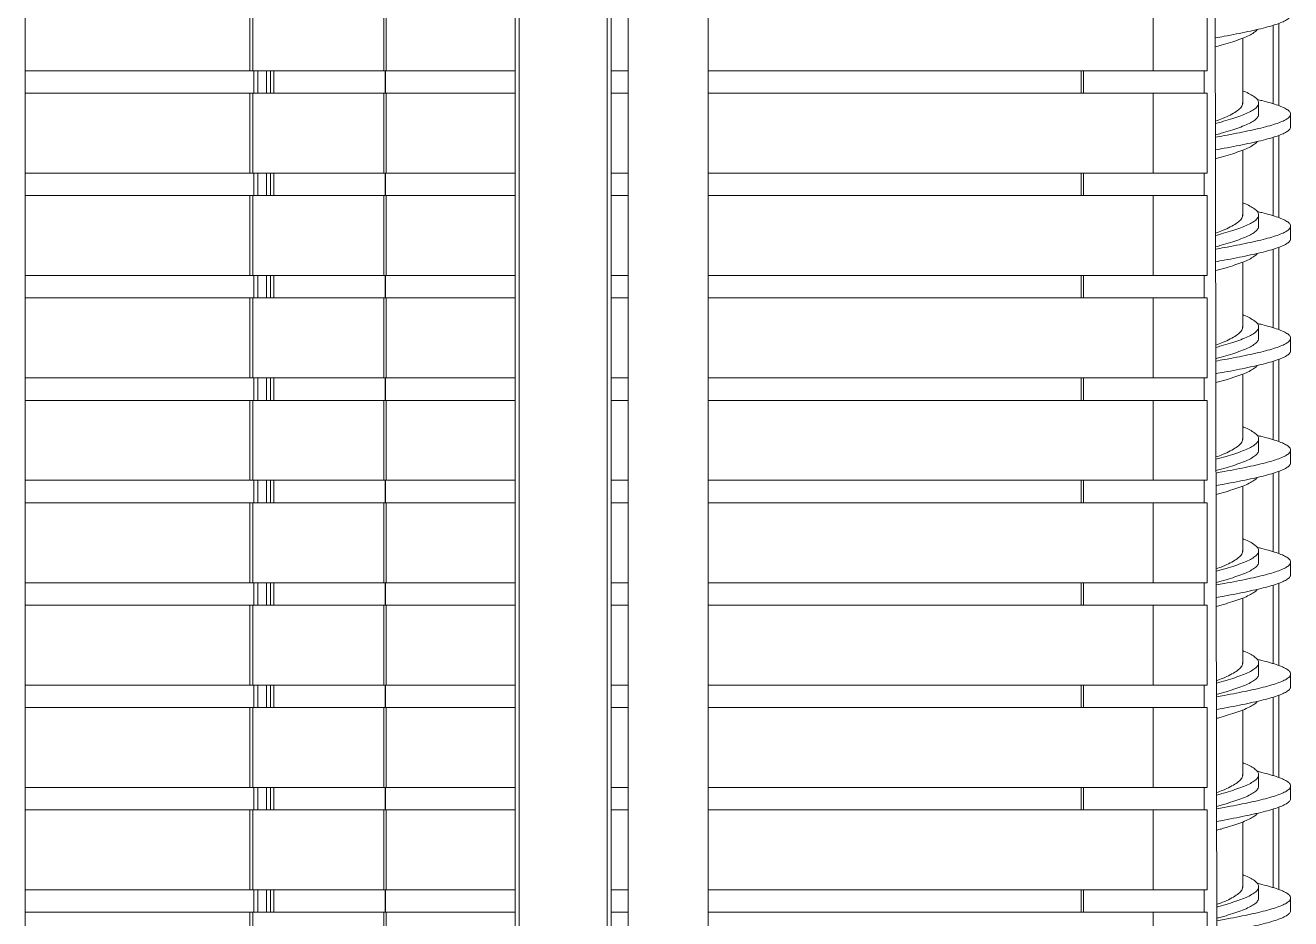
# Model space of a CAD drawing. Header units: millimetres. Extents: x 8553 to 58453, y 11523 to 43612.
# Drawn here: x 50193 to 50825, y 15760 to 16206 of the extents above; entities that cross this region are included whole.
import ezdxf

# ---------------------------------------------------------------- set-up
doc = ezdxf.new("R2010")
doc.units = ezdxf.units.MM

msp = doc.modelspace()

# ---------------------------------------------------------------- linework, layer by layer
at = {"linetype": 'Continuous', "lineweight": 15}
for p, q in [((50437.751, 14079.24), (50437.751, 16831.474)), ((50439.751, 16831.874), (50439.751, 14078.84)), ((50483.751, 14078.84), (50483.751, 16831.874)), ((50485.751, 16831.757), (50485.751, 14078.957)), ((50786.649, 16785.149), (50788.788, 15527.45)), ((50192.846, 14149.697), (50192.846, 16771.297)), ((50534.187, 14143.037), (50534.187, 16772.637)), ((50494.187, 16610.557), (50494.187, 14300.157)), ((50305.084, 16223.591), (50305.084, 16183.591)), ((50306.525, 16223.591), (50306.525, 16183.591)), ((50372.028, 16223.591), (50372.028, 16183.591)), ((50373.191, 16223.591), (50373.191, 16183.591)), ((50756.536, 16223.591), (50756.536, 16183.591)), ((50783.641, 16183.591), (50783.641, 16223.591)), ((50816.549, 16206.357), (50816.549, 16167.109)), ((50819.349, 16207.312), (50819.349, 16166.175)), ((50801.351, 16167.136), (50801.351, 16199.929)), ((50305.084, 16183.591), (50192.846, 16183.591)), ((50306.525, 16183.591), (50305.084, 16183.591)), ((50372.028, 16183.591), (50306.525, 16183.591)), ((50307.152, 16183.591), (50307.152, 16172.391)), ((50309.137, 16183.591), (50309.137, 16172.391)), ((50313.41, 16183.591), (50313.41, 16172.391)), ((50313.474, 16172.391), (50313.474, 16183.591)), ((50315.483, 16183.591), (50315.483, 16172.391)), ((50317.003, 16183.591), (50317.003, 16172.391)), ((50373.191, 16183.591), (50372.028, 16183.591)), ((50372.655, 16183.591), (50372.655, 16172.391)), ((50372.919, 16183.591), (50372.919, 16172.391)), ((50437.751, 16183.591), (50373.191, 16183.591)), ((50494.187, 16183.591), (50485.751, 16183.591)), ((50756.536, 16183.591), (50534.187, 16183.591)), ((50720.574, 16183.591), (50720.574, 16172.391)), ((50721.83, 16172.391), (50721.83, 16183.591)), ((50783.641, 16183.591), (50756.536, 16183.591)), ((50782.151, 16172.391), (50782.151, 16183.591)), ((50305.084, 16172.391), (50192.846, 16172.391)), ((50305.084, 16172.391), (50305.084, 16132.391)), ((50306.525, 16172.391), (50305.084, 16172.391)), ((50306.525, 16172.391), (50306.525, 16132.391)), ((50372.028, 16172.391), (50306.525, 16172.391)), ((50372.028, 16172.391), (50372.028, 16132.391)), ((50373.191, 16172.391), (50372.028, 16172.391)), ((50373.191, 16172.391), (50373.191, 16132.391)), ((50437.751, 16172.391), (50373.191, 16172.391)), ((50494.187, 16172.391), (50485.751, 16172.391)), ((50756.536, 16172.391), (50534.187, 16172.391)), ((50756.536, 16172.391), (50756.536, 16132.391)), ((50783.641, 16172.391), (50756.536, 16172.391)), ((50783.641, 16132.391), (50783.641, 16172.391)), ((50809.29, 16161.89), (50809.29, 16167.535)), ((50825.29, 16155.581), (50825.29, 16161.89)), ((50816.549, 16150.357), (50816.549, 16111.109)), ((50819.349, 16151.312), (50819.349, 16110.175)), ((50801.351, 16111.136), (50801.351, 16143.929)), ((50305.084, 16132.391), (50192.846, 16132.391)), ((50306.525, 16132.391), (50305.084, 16132.391)), ((50372.028, 16132.391), (50306.525, 16132.391)), ((50307.152, 16132.391), (50307.152, 16121.191)), ((50309.137, 16132.391), (50309.137, 16121.191)), ((50313.41, 16132.391), (50313.41, 16121.191)), ((50313.474, 16121.191), (50313.474, 16132.391)), ((50315.483, 16132.391), (50315.483, 16121.191)), ((50317.003, 16132.391), (50317.003, 16121.191)), ((50373.191, 16132.391), (50372.028, 16132.391)), ((50372.655, 16132.391), (50372.655, 16121.191)), ((50372.919, 16132.391), (50372.919, 16121.191)), ((50437.751, 16132.391), (50373.191, 16132.391)), ((50494.187, 16132.391), (50485.751, 16132.391)), ((50756.536, 16132.391), (50534.187, 16132.391)), ((50720.574, 16132.391), (50720.574, 16121.191)), ((50721.83, 16121.191), (50721.83, 16132.391)), ((50783.641, 16132.391), (50756.536, 16132.391)), ((50782.151, 16121.191), (50782.151, 16132.391)), ((50305.084, 16121.191), (50192.846, 16121.191)), ((50305.084, 16121.191), (50305.084, 16081.191)), ((50306.525, 16121.191), (50305.084, 16121.191)), ((50306.525, 16121.191), (50306.525, 16081.191)), ((50372.028, 16121.191), (50306.525, 16121.191)), ((50372.028, 16121.191), (50372.028, 16081.191)), ((50373.191, 16121.191), (50372.028, 16121.191)), ((50373.191, 16121.191), (50373.191, 16081.191)), ((50437.751, 16121.191), (50373.191, 16121.191)), ((50494.187, 16121.191), (50485.751, 16121.191)), ((50756.536, 16121.191), (50534.187, 16121.191)), ((50756.536, 16121.191), (50756.536, 16081.191)), ((50783.641, 16121.191), (50756.536, 16121.191)), ((50783.641, 16081.191), (50783.641, 16121.191)), ((50809.29, 16105.89), (50809.29, 16111.535)), ((50825.29, 16099.581), (50825.29, 16105.89)), ((50816.549, 16094.357), (50816.549, 16055.109)), ((50819.349, 16095.312), (50819.349, 16054.175)), ((50801.351, 16055.136), (50801.351, 16087.929)), ((50305.084, 16081.191), (50192.846, 16081.191)), ((50306.525, 16081.191), (50305.084, 16081.191)), ((50372.028, 16081.191), (50306.525, 16081.191)), ((50307.152, 16081.191), (50307.152, 16069.991)), ((50309.137, 16081.191), (50309.137, 16069.991)), ((50313.41, 16081.191), (50313.41, 16069.991)), ((50313.474, 16069.991), (50313.474, 16081.191)), ((50315.483, 16081.191), (50315.483, 16069.991)), ((50317.003, 16081.191), (50317.003, 16069.991)), ((50373.191, 16081.191), (50372.028, 16081.191)), ((50372.655, 16081.191), (50372.655, 16069.991)), ((50372.919, 16081.191), (50372.919, 16069.991)), ((50437.751, 16081.191), (50373.191, 16081.191)), ((50494.187, 16081.191), (50485.751, 16081.191)), ((50756.536, 16081.191), (50534.187, 16081.191)), ((50720.574, 16081.191), (50720.574, 16069.991)), ((50721.83, 16069.991), (50721.83, 16081.191)), ((50783.641, 16081.191), (50756.536, 16081.191)), ((50782.151, 16069.991), (50782.151, 16081.191)), ((50305.084, 16069.991), (50192.846, 16069.991)), ((50305.084, 16069.991), (50305.084, 16029.991)), ((50306.525, 16069.991), (50305.084, 16069.991)), ((50306.525, 16069.991), (50306.525, 16029.991)), ((50372.028, 16069.991), (50306.525, 16069.991)), ((50372.028, 16069.991), (50372.028, 16029.991)), ((50373.191, 16069.991), (50372.028, 16069.991)), ((50373.191, 16069.991), (50373.191, 16029.991)), ((50437.751, 16069.991), (50373.191, 16069.991)), ((50494.187, 16069.991), (50485.751, 16069.991)), ((50756.536, 16069.991), (50534.187, 16069.991)), ((50756.536, 16069.991), (50756.536, 16029.991)), ((50783.641, 16069.991), (50756.536, 16069.991)), ((50783.641, 16029.991), (50783.641, 16069.991)), ((50809.29, 16049.89), (50809.29, 16055.535)), ((50825.29, 16043.581), (50825.29, 16049.89)), ((50816.549, 16038.357), (50816.549, 15999.109)), ((50819.349, 16039.312), (50819.349, 15998.175)), ((50305.084, 16029.991), (50192.846, 16029.991)), ((50306.525, 16029.991), (50305.084, 16029.991)), ((50372.028, 16029.991), (50306.525, 16029.991)), ((50307.152, 16029.991), (50307.152, 16018.791)), ((50309.137, 16029.991), (50309.137, 16018.791)), ((50313.41, 16029.991), (50313.41, 16018.791)), ((50313.474, 16018.791), (50313.474, 16029.991)), ((50315.483, 16029.991), (50315.483, 16018.791)), ((50317.003, 16029.991), (50317.003, 16018.791)), ((50373.191, 16029.991), (50372.028, 16029.991)), ((50372.655, 16029.991), (50372.655, 16018.791)), ((50372.919, 16029.991), (50372.919, 16018.791)), ((50437.751, 16029.991), (50373.191, 16029.991)), ((50494.187, 16029.991), (50485.751, 16029.991)), ((50756.536, 16029.991), (50534.187, 16029.991)), ((50720.574, 16029.991), (50720.574, 16018.791)), ((50721.83, 16018.791), (50721.83, 16029.991)), ((50783.641, 16029.991), (50756.536, 16029.991)), ((50782.151, 16018.791), (50782.151, 16029.991)), ((50801.351, 15999.136), (50801.351, 16031.929)), ((50305.084, 16018.791), (50192.846, 16018.791)), ((50305.084, 16018.791), (50305.084, 15978.791)), ((50306.525, 16018.791), (50305.084, 16018.791)), ((50306.525, 16018.791), (50306.525, 15978.791)), ((50372.028, 16018.791), (50306.525, 16018.791)), ((50372.028, 16018.791), (50372.028, 15978.791)), ((50373.191, 16018.791), (50372.028, 16018.791)), ((50373.191, 16018.791), (50373.191, 15978.791)), ((50437.751, 16018.791), (50373.191, 16018.791)), ((50494.187, 16018.791), (50485.751, 16018.791)), ((50756.536, 16018.791), (50534.187, 16018.791)), ((50756.536, 16018.791), (50756.536, 15978.791)), ((50783.641, 16018.791), (50756.536, 16018.791)), ((50783.641, 15978.791), (50783.641, 16018.791)), ((50809.29, 15993.89), (50809.29, 15999.535)), ((50825.29, 15987.581), (50825.29, 15993.89)), ((50819.349, 15983.312), (50819.349, 15942.175)), ((50305.084, 15978.791), (50192.846, 15978.791)), ((50306.525, 15978.791), (50305.084, 15978.791)), ((50372.028, 15978.791), (50306.525, 15978.791)), ((50307.152, 15978.791), (50307.152, 15967.591)), ((50309.137, 15978.791), (50309.137, 15967.591)), ((50313.41, 15978.791), (50313.41, 15967.591)), ((50313.474, 15967.591), (50313.474, 15978.791)), ((50315.483, 15978.791), (50315.483, 15967.591)), ((50317.003, 15978.791), (50317.003, 15967.591)), ((50373.191, 15978.791), (50372.028, 15978.791)), ((50372.655, 15978.791), (50372.655, 15967.591)), ((50372.919, 15978.791), (50372.919, 15967.591)), ((50437.751, 15978.791), (50373.191, 15978.791)), ((50494.187, 15978.791), (50485.751, 15978.791)), ((50756.536, 15978.791), (50534.187, 15978.791)), ((50720.574, 15978.791), (50720.574, 15967.591)), ((50721.83, 15967.591), (50721.83, 15978.791)), ((50783.641, 15978.791), (50756.536, 15978.791)), ((50782.151, 15967.591), (50782.151, 15978.791)), ((50816.549, 15982.357), (50816.549, 15943.109)), ((50801.351, 15943.136), (50801.351, 15975.929)), ((50305.084, 15967.591), (50192.846, 15967.591)), ((50305.084, 15967.591), (50305.084, 15927.591)), ((50306.525, 15967.591), (50305.084, 15967.591)), ((50306.525, 15967.591), (50306.525, 15927.591)), ((50372.028, 15967.591), (50306.525, 15967.591)), ((50372.028, 15967.591), (50372.028, 15927.591)), ((50373.191, 15967.591), (50372.028, 15967.591)), ((50373.191, 15967.591), (50373.191, 15927.591)), ((50437.751, 15967.591), (50373.191, 15967.591)), ((50494.187, 15967.591), (50485.751, 15967.591)), ((50756.536, 15967.591), (50534.187, 15967.591)), ((50756.536, 15967.591), (50756.536, 15927.591)), ((50783.641, 15967.591), (50756.536, 15967.591)), ((50783.641, 15927.591), (50783.641, 15967.591)), ((50809.29, 15937.89), (50809.29, 15943.535)), ((50825.29, 15931.581), (50825.29, 15937.89)), ((50305.084, 15927.591), (50192.846, 15927.591)), ((50306.525, 15927.591), (50305.084, 15927.591)), ((50372.028, 15927.591), (50306.525, 15927.591)), ((50307.152, 15927.591), (50307.152, 15916.391)), ((50309.137, 15927.591), (50309.137, 15916.391)), ((50313.41, 15927.591), (50313.41, 15916.391)), ((50313.474, 15916.391), (50313.474, 15927.591)), ((50315.483, 15927.591), (50315.483, 15916.391)), ((50317.003, 15927.591), (50317.003, 15916.391)), ((50373.191, 15927.591), (50372.028, 15927.591)), ((50372.655, 15927.591), (50372.655, 15916.391)), ((50372.919, 15927.591), (50372.919, 15916.391)), ((50437.751, 15927.591), (50373.191, 15927.591)), ((50494.187, 15927.591), (50485.751, 15927.591)), ((50756.536, 15927.591), (50534.187, 15927.591)), ((50720.574, 15927.591), (50720.574, 15916.391)), ((50721.83, 15916.391), (50721.83, 15927.591)), ((50783.641, 15927.591), (50756.536, 15927.591)), ((50782.151, 15916.391), (50782.151, 15927.591)), ((50816.549, 15926.357), (50816.549, 15887.109)), ((50819.349, 15927.312), (50819.349, 15886.175)), ((50801.351, 15887.136), (50801.351, 15919.929)), ((50305.084, 15916.391), (50192.846, 15916.391)), ((50305.084, 15916.391), (50305.084, 15876.391)), ((50306.525, 15916.391), (50305.084, 15916.391)), ((50306.525, 15916.391), (50306.525, 15876.391)), ((50372.028, 15916.391), (50306.525, 15916.391)), ((50372.028, 15916.391), (50372.028, 15876.391)), ((50373.191, 15916.391), (50372.028, 15916.391)), ((50373.191, 15916.391), (50373.191, 15876.391)), ((50437.751, 15916.391), (50373.191, 15916.391)), ((50494.187, 15916.391), (50485.751, 15916.391)), ((50756.536, 15916.391), (50534.187, 15916.391)), ((50756.536, 15916.391), (50756.536, 15876.391)), ((50783.641, 15916.391), (50756.536, 15916.391)), ((50783.641, 15876.391), (50783.641, 15916.391)), ((50809.29, 15881.89), (50809.29, 15887.535)), ((50825.29, 15875.581), (50825.29, 15881.89)), ((50305.084, 15876.391), (50192.846, 15876.391)), ((50306.525, 15876.391), (50305.084, 15876.391)), ((50372.028, 15876.391), (50306.525, 15876.391)), ((50307.152, 15876.391), (50307.152, 15865.191)), ((50309.137, 15876.391), (50309.137, 15865.191)), ((50313.41, 15876.391), (50313.41, 15865.191)), ((50313.474, 15865.191), (50313.474, 15876.391)), ((50315.483, 15876.391), (50315.483, 15865.191)), ((50317.003, 15876.391), (50317.003, 15865.191)), ((50373.191, 15876.391), (50372.028, 15876.391)), ((50372.655, 15876.391), (50372.655, 15865.191)), ((50372.919, 15876.391), (50372.919, 15865.191)), ((50437.751, 15876.391), (50373.191, 15876.391)), ((50494.187, 15876.391), (50485.751, 15876.391)), ((50756.536, 15876.391), (50534.187, 15876.391)), ((50720.574, 15876.391), (50720.574, 15865.191)), ((50721.83, 15865.191), (50721.83, 15876.391)), ((50783.641, 15876.391), (50756.536, 15876.391)), ((50782.151, 15865.191), (50782.151, 15876.391)), ((50816.549, 15870.357), (50816.549, 15831.109)), ((50819.349, 15871.312), (50819.349, 15830.175)), ((50305.084, 15865.191), (50192.846, 15865.191)), ((50305.084, 15865.191), (50305.084, 15825.191)), ((50306.525, 15865.191), (50305.084, 15865.191)), ((50306.525, 15865.191), (50306.525, 15825.191)), ((50372.028, 15865.191), (50306.525, 15865.191)), ((50372.028, 15865.191), (50372.028, 15825.191)), ((50373.191, 15865.191), (50372.028, 15865.191)), ((50373.191, 15865.191), (50373.191, 15825.191)), ((50437.751, 15865.191), (50373.191, 15865.191)), ((50494.187, 15865.191), (50485.751, 15865.191)), ((50756.536, 15865.191), (50534.187, 15865.191)), ((50756.536, 15865.191), (50756.536, 15825.191)), ((50783.641, 15865.191), (50756.536, 15865.191)), ((50783.641, 15825.191), (50783.641, 15865.191)), ((50801.351, 15831.136), (50801.351, 15863.929)), ((50809.29, 15825.89), (50809.29, 15831.535)), ((50305.084, 15825.191), (50192.846, 15825.191)), ((50306.525, 15825.191), (50305.084, 15825.191)), ((50372.028, 15825.191), (50306.525, 15825.191)), ((50307.152, 15825.191), (50307.152, 15813.991)), ((50309.137, 15825.191), (50309.137, 15813.991)), ((50313.41, 15825.191), (50313.41, 15813.991)), ((50313.474, 15813.991), (50313.474, 15825.191)), ((50315.483, 15825.191), (50315.483, 15813.991)), ((50317.003, 15825.191), (50317.003, 15813.991)), ((50373.191, 15825.191), (50372.028, 15825.191)), ((50372.655, 15825.191), (50372.655, 15813.991)), ((50372.919, 15825.191), (50372.919, 15813.991)), ((50437.751, 15825.191), (50373.191, 15825.191)), ((50494.187, 15825.191), (50485.751, 15825.191)), ((50756.536, 15825.191), (50534.187, 15825.191)), ((50720.574, 15825.191), (50720.574, 15813.991)), ((50721.83, 15813.991), (50721.83, 15825.191)), ((50783.641, 15825.191), (50756.536, 15825.191)), ((50782.151, 15813.991), (50782.151, 15825.191)), ((50825.29, 15819.581), (50825.29, 15825.89)), ((50305.084, 15813.991), (50192.846, 15813.991)), ((50305.084, 15813.991), (50305.084, 15773.991)), ((50306.525, 15813.991), (50305.084, 15813.991)), ((50306.525, 15813.991), (50306.525, 15773.991)), ((50372.028, 15813.991), (50306.525, 15813.991)), ((50372.028, 15813.991), (50372.028, 15773.991)), ((50373.191, 15813.991), (50372.028, 15813.991)), ((50373.191, 15813.991), (50373.191, 15773.991)), ((50437.751, 15813.991), (50373.191, 15813.991)), ((50494.187, 15813.991), (50485.751, 15813.991)), ((50756.536, 15813.991), (50534.187, 15813.991)), ((50756.536, 15813.991), (50756.536, 15773.991)), ((50783.641, 15813.991), (50756.536, 15813.991)), ((50783.641, 15773.991), (50783.641, 15813.991)), ((50816.549, 15814.357), (50816.549, 15775.109)), ((50819.349, 15815.312), (50819.349, 15774.175)), ((50801.351, 15775.136), (50801.351, 15807.929)), ((50809.29, 15769.89), (50809.29, 15775.535)), ((50305.084, 15773.991), (50192.846, 15773.991)), ((50306.525, 15773.991), (50305.084, 15773.991)), ((50372.028, 15773.991), (50306.525, 15773.991)), ((50307.152, 15773.991), (50307.152, 15762.791)), ((50309.137, 15773.991), (50309.137, 15762.791)), ((50313.41, 15773.991), (50313.41, 15762.791)), ((50313.474, 15762.791), (50313.474, 15773.991)), ((50315.483, 15773.991), (50315.483, 15762.791)), ((50317.003, 15773.991), (50317.003, 15762.791)), ((50373.191, 15773.991), (50372.028, 15773.991)), ((50372.655, 15773.991), (50372.655, 15762.791)), ((50372.919, 15773.991), (50372.919, 15762.791)), ((50437.751, 15773.991), (50373.191, 15773.991)), ((50494.187, 15773.991), (50485.751, 15773.991)), ((50756.536, 15773.991), (50534.187, 15773.991)), ((50720.574, 15773.991), (50720.574, 15762.791)), ((50721.83, 15762.791), (50721.83, 15773.991)), ((50783.641, 15773.991), (50756.536, 15773.991)), ((50782.151, 15762.791), (50782.151, 15773.991)), ((50825.29, 15763.581), (50825.29, 15769.89)), ((50305.084, 15762.791), (50192.846, 15762.791)), ((50305.084, 15762.791), (50305.084, 15722.791)), ((50306.525, 15762.791), (50305.084, 15762.791)), ((50306.525, 15762.791), (50306.525, 15722.791)), ((50372.028, 15762.791), (50306.525, 15762.791)), ((50372.028, 15762.791), (50372.028, 15722.791)), ((50373.191, 15762.791), (50372.028, 15762.791)), ((50373.191, 15762.791), (50373.191, 15722.791)), ((50437.751, 15762.791), (50373.191, 15762.791)), ((50494.187, 15762.791), (50485.751, 15762.791)), ((50756.536, 15762.791), (50534.187, 15762.791)), ((50756.536, 15762.791), (50756.536, 15722.791)), ((50783.641, 15762.791), (50756.536, 15762.791)), ((50783.641, 15722.791), (50783.641, 15762.791))]:
    msp.add_line(p, q, dxfattribs=at)
for points, knots in [([(50825.223, 16211.583), (50825.244, 16211.51), (50825.379, 16211.049), (50824.763, 16210.196), (50823.335, 16209.03), (50820.972, 16207.865), (50817.816, 16206.695), (50813.893, 16205.531), (50809.277, 16204.364), (50804.049, 16203.196), (50798.286, 16202.032), (50792.788, 16200.987), (50789.126, 16200.334), (50787.644, 16200.07)], [0, 0, 0, 0, 0.0189615, 0.120356, 0.2216698, 0.3229837, 0.4243782, 0.5256699, 0.6270278, 0.7283856, 0.8296774, 0.9310719, 1, 1, 1, 1]), ([(50808.521, 16204.217), (50808.318, 16203.94), (50807.773, 16203.196), (50805.929, 16201.986), (50803.136, 16200.584), (50799.576, 16199.183), (50795.364, 16197.784), (50791.351, 16196.588), (50788.633, 16195.858), (50787.652, 16195.594)], [0, 0, 0, 0, 0.09659806, 0.25889713, 0.4212789, 0.58366068, 0.74595975, 0.90825882, 1, 1, 1, 1]), ([(50801.351, 16173.559), (50801.509, 16173.501), (50802.94, 16172.976), (50804.991, 16171.983), (50807.356, 16170.584), (50808.818, 16169.185), (50809.425, 16167.784), (50809.138, 16166.383), (50807.972, 16164.984), (50805.953, 16163.585), (50803.13, 16162.184), (50799.578, 16160.783), (50795.363, 16159.384), (50791.371, 16158.194), (50788.676, 16157.47), (50787.717, 16157.212)], [0, 0, 0, 0, 0.0106656, 0.0963279, 0.1819466, 0.2675653, 0.3532276, 0.4388899, 0.5245086, 0.6101272, 0.6957896, 0.7814519, 0.8670705, 0.9526892, 1, 1, 1, 1]), ([(50801.217, 16167.534), (50801.246, 16167.267), (50801.34, 16166.417), (50800.347, 16164.984), (50798.328, 16163.235), (50795.271, 16161.485), (50791.722, 16159.858), (50788.942, 16158.815), (50787.715, 16158.354)], [0, 0, 0, 0, 0.0871049, 0.2777164, 0.4683278, 0.6589406, 0.8495559, 1, 1, 1, 1]), ([(50808.649, 16169.211), (50809.432, 16169.031), (50811.909, 16168.463), (50815.411, 16167.507), (50819.084, 16166.337), (50821.942, 16165.173), (50823.977, 16164.005), (50825.143, 16162.838), (50825.423, 16161.673), (50824.813, 16160.504), (50823.322, 16159.339), (50820.976, 16158.173), (50817.815, 16157.004), (50813.893, 16155.84), (50809.277, 16154.672), (50804.049, 16153.504), (50798.285, 16152.34), (50792.815, 16151.3), (50789.182, 16150.652), (50787.729, 16150.393)], [0, 0, 0, 0, 0.0286457, 0.0906284, 0.1526606, 0.2146298, 0.2766395, 0.3386492, 0.4006185, 0.4626506, 0.5246333, 0.5866161, 0.6486482, 0.7106175, 0.7726272, 0.8346369, 0.8966061, 0.9586382, 1, 1, 1, 1]), ([(50809.226, 16161.893), (50809.195, 16161.508), (50809.125, 16160.656), (50807.956, 16159.339), (50805.957, 16157.94), (50803.128, 16156.539), (50799.578, 16155.138), (50795.363, 16153.739), (50791.374, 16152.55), (50788.683, 16151.826), (50787.727, 16151.569)], [0, 0, 0, 0, 0.111835, 0.2473969, 0.3829588, 0.5185898, 0.6542208, 0.7897827, 0.9253446, 1, 1, 1, 1]), ([(50825.223, 16155.583), (50825.244, 16155.51), (50825.379, 16155.049), (50824.763, 16154.196), (50823.335, 16153.03), (50820.972, 16151.865), (50817.816, 16150.695), (50813.893, 16149.531), (50809.277, 16148.364), (50804.049, 16147.196), (50798.285, 16146.032), (50792.819, 16144.993), (50789.189, 16144.345), (50787.739, 16144.087)], [0, 0, 0, 0, 0.0189898, 0.1205354, 0.2220002, 0.3234649, 0.4250105, 0.5264533, 0.6279621, 0.729471, 0.8309137, 0.9324593, 1, 1, 1, 1]), ([(50808.521, 16148.217), (50808.318, 16147.94), (50807.773, 16147.196), (50805.929, 16145.986), (50803.136, 16144.584), (50799.576, 16143.183), (50795.364, 16141.784), (50791.381, 16140.597), (50788.696, 16139.875), (50787.747, 16139.62)], [0, 0, 0, 0, 0.0968889, 0.2596768, 0.4225475, 0.5854183, 0.7482061, 0.9109939, 1, 1, 1, 1]), ([(50801.351, 16117.559), (50801.509, 16117.501), (50802.94, 16116.976), (50804.991, 16115.983), (50807.356, 16114.584), (50808.818, 16113.185), (50809.425, 16111.784), (50809.138, 16110.383), (50807.972, 16108.984), (50805.953, 16107.585), (50803.13, 16106.184), (50799.578, 16104.783), (50795.363, 16103.384), (50791.401, 16102.203), (50788.739, 16101.487), (50787.812, 16101.238)], [0, 0, 0, 0, 0.0106825, 0.0964807, 0.1822352, 0.2679897, 0.3537879, 0.4395861, 0.5253406, 0.6110951, 0.6968933, 0.7826915, 0.868446, 0.9542005, 1, 1, 1, 1]), ([(50801.217, 16111.534), (50801.246, 16111.267), (50801.34, 16110.417), (50800.347, 16108.984), (50798.328, 16107.235), (50795.271, 16105.485), (50791.751, 16103.87), (50789.004, 16102.839), (50787.81, 16102.391)], [0, 0, 0, 0, 0.0874546, 0.2788312, 0.4702078, 0.6615857, 0.8529662, 1, 1, 1, 1]), ([(50808.649, 16113.211), (50809.432, 16113.031), (50811.909, 16112.463), (50815.411, 16111.507), (50819.084, 16110.337), (50821.942, 16109.173), (50823.977, 16108.005), (50825.143, 16106.838), (50825.423, 16105.673), (50824.813, 16104.504), (50823.322, 16103.339), (50820.976, 16102.173), (50817.815, 16101.004), (50813.893, 16099.84), (50809.277, 16098.672), (50804.05, 16097.504), (50798.285, 16096.34), (50792.846, 16095.306), (50789.245, 16094.664), (50787.824, 16094.41)], [0, 0, 0, 0, 0.0286718, 0.090711, 0.1527997, 0.2148254, 0.2768916, 0.3389577, 0.4009835, 0.4630721, 0.5251113, 0.5871506, 0.6492392, 0.7112649, 0.7733311, 0.8353973, 0.897423, 0.9595117, 1, 1, 1, 1]), ([(50809.226, 16105.893), (50809.195, 16105.508), (50809.125, 16104.656), (50807.956, 16103.339), (50805.957, 16101.94), (50803.128, 16100.539), (50799.578, 16099.138), (50795.363, 16097.739), (50791.404, 16096.558), (50788.746, 16095.843), (50787.822, 16095.594)], [0, 0, 0, 0, 0.1121161, 0.2480189, 0.3839216, 0.5198935, 0.6558655, 0.7917682, 0.927671, 1, 1, 1, 1]), ([(50825.223, 16099.583), (50825.244, 16099.51), (50825.379, 16099.049), (50824.763, 16098.196), (50823.335, 16097.03), (50820.972, 16095.865), (50817.816, 16094.695), (50813.893, 16093.531), (50809.277, 16092.364), (50804.049, 16091.196), (50798.285, 16090.032), (50792.85, 16088.998), (50789.252, 16088.357), (50787.835, 16088.104)], [0, 0, 0, 0, 0.0190181, 0.1207153, 0.2223315, 0.3239477, 0.4256448, 0.5272389, 0.6288993, 0.7305596, 0.8321537, 0.9338509, 1, 1, 1, 1]), ([(50808.521, 16092.217), (50808.318, 16091.94), (50807.773, 16091.196), (50805.929, 16089.986), (50803.136, 16088.584), (50799.576, 16087.183), (50795.363, 16085.784), (50791.411, 16084.606), (50788.759, 16083.892), (50787.842, 16083.646)], [0, 0, 0, 0, 0.09718159, 0.26046108, 0.42382379, 0.58718649, 0.75046598, 0.91374547, 1, 1, 1, 1]), ([(50801.351, 16061.559), (50801.509, 16061.501), (50802.94, 16060.976), (50804.991, 16059.983), (50807.356, 16058.584), (50808.818, 16057.185), (50809.425, 16055.784), (50809.138, 16054.383), (50807.972, 16052.984), (50805.953, 16051.585), (50803.13, 16050.184), (50799.578, 16048.783), (50795.362, 16047.384), (50791.431, 16046.212), (50788.802, 16045.504), (50787.908, 16045.263)], [0, 0, 0, 0, 0.0106995, 0.096634, 0.1825248, 0.2684155, 0.35435, 0.4402846, 0.5261753, 0.6120661, 0.6980006, 0.7839351, 0.8698258, 0.9557166, 1, 1, 1, 1]), ([(50801.217, 16055.534), (50801.246, 16055.267), (50801.34, 16054.417), (50800.347, 16052.984), (50798.329, 16051.235), (50795.27, 16049.485), (50791.779, 16047.883), (50789.066, 16046.864), (50787.906, 16046.428)], [0, 0, 0, 0, 0.0878071, 0.279955, 0.4721029, 0.6642521, 0.8564039, 1, 1, 1, 1]), ([(50808.649, 16057.211), (50809.432, 16057.031), (50811.909, 16056.463), (50815.411, 16055.507), (50819.084, 16054.337), (50821.942, 16053.173), (50823.977, 16052.005), (50825.143, 16050.838), (50825.423, 16049.673), (50824.813, 16048.504), (50823.322, 16047.339), (50820.976, 16046.173), (50817.815, 16045.004), (50813.893, 16043.84), (50809.277, 16042.672), (50804.05, 16041.504), (50798.285, 16040.34), (50792.877, 16039.312), (50789.308, 16038.675), (50787.919, 16038.427)], [0, 0, 0, 0, 0.0286979, 0.0907937, 0.152939, 0.2150213, 0.2771441, 0.3392669, 0.4013492, 0.4634944, 0.5255902, 0.587686, 0.6498313, 0.7119136, 0.7740364, 0.8361591, 0.8982414, 0.9603867, 1, 1, 1, 1]), ([(50809.226, 16049.893), (50809.195, 16049.508), (50809.125, 16048.656), (50807.956, 16047.339), (50805.957, 16045.94), (50803.128, 16044.539), (50799.578, 16043.138), (50795.362, 16041.739), (50791.434, 16040.567), (50788.808, 16039.86), (50787.917, 16039.62)], [0, 0, 0, 0, 0.1123987, 0.2486439, 0.3848892, 0.5212039, 0.6575185, 0.7937638, 0.930009, 1, 1, 1, 1]), ([(50825.223, 16043.583), (50825.244, 16043.51), (50825.379, 16043.049), (50824.763, 16042.196), (50823.335, 16041.03), (50820.972, 16039.865), (50817.816, 16038.695), (50813.893, 16037.531), (50809.277, 16036.364), (50804.05, 16035.196), (50798.285, 16034.032), (50792.88, 16033.004), (50789.315, 16032.368), (50787.93, 16032.121)], [0, 0, 0, 0, 0.0190465, 0.1208957, 0.2226637, 0.3244318, 0.426281, 0.5280269, 0.6298392, 0.7316515, 0.8333974, 0.9352466, 1, 1, 1, 1]), ([(50808.521, 16036.217), (50808.318, 16035.94), (50807.773, 16035.196), (50805.929, 16033.986), (50803.136, 16032.584), (50799.576, 16031.183), (50795.363, 16029.784), (50791.441, 16028.614), (50788.822, 16027.91), (50787.937, 16027.672)], [0, 0, 0, 0, 0.097476, 0.2612502, 0.4251078, 0.5889654, 0.7527396, 0.9165137, 1, 1, 1, 1]), ([(50801.351, 16005.559), (50801.509, 16005.501), (50802.94, 16004.976), (50804.991, 16003.983), (50807.356, 16002.584), (50808.818, 16001.185), (50809.425, 15999.784), (50809.138, 15998.383), (50807.972, 15996.984), (50805.953, 15995.585), (50803.129, 15994.184), (50799.578, 15992.783), (50795.362, 15991.384), (50791.462, 15990.22), (50788.865, 15989.521), (50788.003, 15989.289)], [0, 0, 0, 0, 0.01071653, 0.0967878, 0.18281523, 0.26884267, 0.35491394, 0.44098521, 0.52701265, 0.61304008, 0.69911135, 0.78518262, 0.87121006, 0.95723749, 1, 1, 1, 1]), ([(50801.217, 15999.534), (50801.246, 15999.267), (50801.34, 15998.417), (50800.347, 15996.984), (50798.329, 15995.235), (50795.27, 15993.485), (50791.808, 15991.895), (50789.128, 15990.888), (50788.001, 15990.464)], [0, 0, 0, 0, 0.0881624, 0.2810879, 0.4740134, 0.6669401, 0.8598695, 1, 1, 1, 1]), ([(50808.649, 16001.211), (50809.432, 16001.031), (50811.909, 16000.463), (50815.411, 15999.507), (50819.084, 15998.337), (50821.942, 15997.173), (50823.977, 15996.005), (50825.143, 15994.838), (50825.423, 15993.673), (50824.813, 15992.504), (50823.322, 15991.339), (50820.976, 15990.173), (50817.815, 15989.004), (50813.893, 15987.84), (50809.277, 15986.672), (50804.05, 15985.504), (50798.285, 15984.34), (50792.908, 15983.318), (50789.371, 15982.687), (50788.014, 15982.445)], [0, 0, 0, 0, 0.0287241, 0.0908766, 0.1530786, 0.2152176, 0.277397, 0.3395765, 0.4017155, 0.4639175, 0.52607, 0.5882224, 0.6504244, 0.7125634, 0.7747429, 0.8369224, 0.8990613, 0.9612633, 1, 1, 1, 1]), ([(50809.226, 15993.893), (50809.195, 15993.508), (50809.125, 15992.656), (50807.956, 15991.339), (50805.957, 15989.94), (50803.128, 15988.539), (50799.578, 15987.138), (50795.362, 15985.739), (50791.465, 15984.575), (50788.871, 15983.877), (50788.012, 15983.646)], [0, 0, 0, 0, 0.1126827, 0.2492722, 0.3858617, 0.5225208, 0.6591799, 0.7957694, 0.9323588, 1, 1, 1, 1]), ([(50825.223, 15987.583), (50825.244, 15987.51), (50825.379, 15987.049), (50824.763, 15986.196), (50823.335, 15985.03), (50820.972, 15983.865), (50817.816, 15982.695), (50813.893, 15981.531), (50809.277, 15980.364), (50804.05, 15979.196), (50798.285, 15978.032), (50792.911, 15977.01), (50789.379, 15976.379), (50788.025, 15976.138)], [0, 0, 0, 0, 0.01907504, 0.12107663, 0.22299703, 0.32491744, 0.42691903, 0.52881726, 0.63078195, 0.73274665, 0.83464488, 0.93664647, 1, 1, 1, 1]), ([(50808.521, 15980.217), (50808.318, 15979.94), (50807.773, 15979.196), (50805.929, 15977.986), (50803.136, 15976.584), (50799.576, 15975.183), (50795.362, 15973.784), (50791.471, 15972.623), (50788.885, 15971.927), (50788.033, 15971.698)], [0, 0, 0, 0, 0.0977722, 0.2620441, 0.4263996, 0.5907551, 0.755027, 0.9192988, 1, 1, 1, 1]), ([(50801.351, 15949.559), (50801.509, 15949.501), (50802.94, 15948.976), (50804.991, 15947.983), (50807.356, 15946.584), (50808.818, 15945.185), (50809.425, 15943.784), (50809.138, 15942.383), (50807.972, 15940.984), (50805.953, 15939.585), (50803.129, 15938.184), (50799.578, 15936.783), (50795.362, 15935.384), (50791.492, 15934.229), (50788.928, 15933.539), (50788.098, 15933.315)], [0, 0, 0, 0, 0.0107336, 0.0969421, 0.1831066, 0.2692712, 0.3554796, 0.4416881, 0.5278527, 0.6140172, 0.7002257, 0.7864341, 0.8725987, 0.9587632, 1, 1, 1, 1]), ([(50808.649, 15945.211), (50809.432, 15945.031), (50811.909, 15944.463), (50815.411, 15943.507), (50819.084, 15942.337), (50821.942, 15941.173), (50823.977, 15940.005), (50825.143, 15938.838), (50825.423, 15937.673), (50824.813, 15936.504), (50823.322, 15935.339), (50820.976, 15934.173), (50817.815, 15933.004), (50813.893, 15931.84), (50809.277, 15930.672), (50804.05, 15929.504), (50798.285, 15928.34), (50792.938, 15927.323), (50789.435, 15926.698), (50788.11, 15926.462)], [0, 0, 0, 0, 0.0287504, 0.0909596, 0.1532185, 0.2154142, 0.2776505, 0.3398868, 0.4020825, 0.4643413, 0.5265506, 0.5887598, 0.6510187, 0.7132144, 0.7754507, 0.837687, 0.8998827, 0.9621415, 1, 1, 1, 1]), ([(50801.217, 15943.534), (50801.246, 15943.267), (50801.34, 15942.417), (50800.347, 15940.984), (50798.329, 15939.235), (50795.269, 15937.485), (50791.836, 15935.907), (50789.19, 15934.912), (50788.096, 15934.501)], [0, 0, 0, 0, 0.0885206, 0.28223, 0.4759393, 0.66965, 0.8633633, 1, 1, 1, 1]), ([(50809.226, 15937.893), (50809.195, 15937.508), (50809.125, 15936.656), (50807.956, 15935.339), (50805.957, 15933.94), (50803.128, 15932.539), (50799.578, 15931.138), (50795.361, 15929.739), (50791.495, 15928.584), (50788.934, 15927.895), (50788.108, 15927.672)], [0, 0, 0, 0, 0.1129681, 0.2499036, 0.3868391, 0.5238444, 0.6608496, 0.7977851, 0.9347206, 1, 1, 1, 1]), ([(50825.223, 15931.583), (50825.244, 15931.51), (50825.379, 15931.049), (50824.763, 15930.196), (50823.335, 15929.03), (50820.972, 15927.865), (50817.816, 15926.695), (50813.893, 15925.531), (50809.277, 15924.364), (50804.05, 15923.196), (50798.285, 15922.032), (50792.942, 15921.015), (50789.442, 15920.391), (50788.12, 15920.155)], [0, 0, 0, 0, 0.01910364, 0.12125813, 0.22333132, 0.32540451, 0.427559, 0.52960999, 0.63172753, 0.73384507, 0.83589606, 0.93805056, 1, 1, 1, 1]), ([(50808.521, 15924.217), (50808.318, 15923.94), (50807.773, 15923.196), (50805.929, 15921.986), (50803.136, 15920.584), (50799.576, 15919.183), (50795.362, 15917.784), (50791.501, 15916.632), (50788.948, 15915.944), (50788.128, 15915.723)], [0, 0, 0, 0, 0.09807023, 0.26284277, 0.42769928, 0.5925558, 0.75732834, 0.92210088, 1, 1, 1, 1]), ([(50801.351, 15893.559), (50801.509, 15893.501), (50802.94, 15892.976), (50804.991, 15891.983), (50807.356, 15890.584), (50808.818, 15889.185), (50809.425, 15887.784), (50809.138, 15886.383), (50807.972, 15884.984), (50805.953, 15883.585), (50803.129, 15882.184), (50799.578, 15880.783), (50795.361, 15879.384), (50791.522, 15878.238), (50788.991, 15877.556), (50788.193, 15877.341)], [0, 0, 0, 0, 0.0107507, 0.0970968, 0.1833989, 0.2697011, 0.3560471, 0.4423932, 0.5286954, 0.6149975, 0.7013436, 0.7876896, 0.8739918, 0.9602939, 1, 1, 1, 1]), ([(50808.649, 15889.211), (50809.432, 15889.031), (50811.909, 15888.463), (50815.411, 15887.507), (50819.084, 15886.337), (50821.942, 15885.173), (50823.977, 15884.005), (50825.143, 15882.838), (50825.423, 15881.673), (50824.813, 15880.504), (50823.322, 15879.339), (50820.976, 15878.173), (50817.815, 15877.004), (50813.893, 15875.84), (50809.277, 15874.672), (50804.05, 15873.504), (50798.284, 15872.34), (50792.969, 15871.329), (50789.498, 15870.71), (50788.205, 15870.479)], [0, 0, 0, 0, 0.0287767, 0.0910428, 0.1533586, 0.2156112, 0.2779044, 0.3401976, 0.4024502, 0.4647659, 0.5270321, 0.5892982, 0.651614, 0.7138666, 0.7761598, 0.838453, 0.9007056, 0.9630214, 1, 1, 1, 1]), ([(50801.217, 15887.534), (50801.246, 15887.267), (50801.34, 15886.417), (50800.347, 15884.984), (50798.329, 15883.235), (50795.269, 15881.485), (50791.865, 15879.919), (50789.252, 15878.937), (50788.191, 15878.538)], [0, 0, 0, 0, 0.0888817, 0.2833814, 0.477881, 0.672382, 0.8668856, 1, 1, 1, 1]), ([(50809.226, 15881.893), (50809.195, 15881.508), (50809.125, 15880.656), (50807.956, 15879.339), (50805.957, 15877.94), (50803.128, 15876.539), (50799.579, 15875.138), (50795.361, 15873.739), (50791.525, 15872.593), (50788.997, 15871.912), (50788.203, 15871.698)], [0, 0, 0, 0, 0.113255, 0.2505383, 0.3878215, 0.5251747, 0.6625279, 0.7998111, 0.9370944, 1, 1, 1, 1]), ([(50825.223, 15875.583), (50825.244, 15875.51), (50825.379, 15875.049), (50824.763, 15874.196), (50823.335, 15873.03), (50820.972, 15871.865), (50817.816, 15870.695), (50813.893, 15869.531), (50809.277, 15868.364), (50804.05, 15867.196), (50798.284, 15866.032), (50792.973, 15865.021), (50789.505, 15864.402), (50788.216, 15864.172)], [0, 0, 0, 0, 0.0191323, 0.1214402, 0.2236666, 0.325893, 0.4282009, 0.5304051, 0.6326759, 0.7349468, 0.837151, 0.9394589, 1, 1, 1, 1]), ([(50808.521, 15868.217), (50808.318, 15867.94), (50807.773, 15867.196), (50805.929, 15865.986), (50803.136, 15864.584), (50799.577, 15863.183), (50795.361, 15861.784), (50791.531, 15860.64), (50789.01, 15859.961), (50788.223, 15859.749)], [0, 0, 0, 0, 0.0983701, 0.2636464, 0.4290069, 0.5943675, 0.7596438, 0.9249201, 1, 1, 1, 1]), ([(50801.351, 15837.559), (50801.509, 15837.501), (50802.94, 15836.976), (50804.991, 15835.983), (50807.356, 15834.584), (50808.818, 15833.185), (50809.425, 15831.784), (50809.138, 15830.383), (50807.972, 15828.984), (50805.953, 15827.585), (50803.129, 15826.184), (50799.578, 15824.783), (50795.361, 15823.384), (50791.552, 15822.246), (50789.054, 15821.573), (50788.288, 15821.367)], [0, 0, 0, 0, 0.0107679, 0.0972521, 0.1836922, 0.2701323, 0.3566165, 0.4431006, 0.5295407, 0.6159809, 0.702465, 0.7889492, 0.8753893, 0.9618294, 1, 1, 1, 1]), ([(50801.217, 15831.534), (50801.246, 15831.267), (50801.34, 15830.417), (50800.347, 15828.984), (50798.329, 15827.235), (50795.268, 15825.485), (50791.893, 15823.932), (50789.315, 15822.961), (50788.286, 15822.574)], [0, 0, 0, 0, 0.0892458, 0.2845422, 0.4798386, 0.6751363, 0.8704367, 1, 1, 1, 1]), ([(50808.649, 15833.211), (50809.432, 15833.031), (50811.909, 15832.463), (50815.411, 15831.507), (50819.084, 15830.337), (50821.942, 15829.173), (50823.977, 15828.005), (50825.143, 15826.838), (50825.423, 15825.673), (50824.813, 15824.504), (50823.322, 15823.339), (50820.976, 15822.173), (50817.815, 15821.004), (50813.893, 15819.84), (50809.277, 15818.672), (50804.05, 15817.504), (50798.284, 15816.34), (50793, 15815.335), (50789.561, 15814.721), (50788.3, 15814.496)], [0, 0, 0, 0, 0.028803, 0.09112614, 0.15349893, 0.21580851, 0.27815874, 0.34050896, 0.40281854, 0.46519133, 0.52751447, 0.58983761, 0.65221039, 0.71451998, 0.7768702, 0.83922042, 0.90153001, 0.96390279, 1, 1, 1, 1]), ([(50809.226, 15825.893), (50809.195, 15825.508), (50809.125, 15824.656), (50807.956, 15823.339), (50805.957, 15821.94), (50803.128, 15820.539), (50799.579, 15819.138), (50795.361, 15817.739), (50791.555, 15816.601), (50789.06, 15815.929), (50788.298, 15815.724)], [0, 0, 0, 0, 0.1135434, 0.2511761, 0.3888089, 0.5265118, 0.6642147, 0.8018474, 0.9394802, 1, 1, 1, 1]), ([(50825.223, 15819.583), (50825.244, 15819.51), (50825.379, 15819.049), (50824.763, 15818.196), (50823.335, 15817.03), (50820.972, 15815.865), (50817.816, 15814.695), (50813.893, 15813.531), (50809.277, 15812.364), (50804.05, 15811.196), (50798.284, 15810.032), (50793.003, 15809.027), (50789.568, 15808.414), (50788.311, 15808.189)], [0, 0, 0, 0, 0.0191611, 0.1216228, 0.2240029, 0.326383, 0.4288447, 0.5312026, 0.6336272, 0.7360518, 0.8384097, 0.9408714, 1, 1, 1, 1]), ([(50808.521, 15812.217), (50808.318, 15811.94), (50807.773, 15811.196), (50805.929, 15809.986), (50803.136, 15808.584), (50799.577, 15807.183), (50795.361, 15805.784), (50791.561, 15804.649), (50789.073, 15803.979), (50788.318, 15803.775)], [0, 0, 0, 0, 0.0986717, 0.2644549, 0.4303226, 0.5961902, 0.7619734, 0.9277566, 1, 1, 1, 1]), ([(50801.351, 15781.559), (50801.509, 15781.501), (50802.94, 15780.976), (50804.991, 15779.983), (50807.356, 15778.584), (50808.818, 15777.185), (50809.425, 15775.784), (50809.138, 15774.383), (50807.972, 15772.984), (50805.953, 15771.585), (50803.129, 15770.184), (50799.578, 15768.783), (50795.36, 15767.384), (50791.582, 15766.255), (50789.117, 15765.59), (50788.384, 15765.393)], [0, 0, 0, 0, 0.0107852, 0.0974079, 0.1839864, 0.2705649, 0.3571876, 0.4438103, 0.5303888, 0.6169674, 0.7035901, 0.7902127, 0.8767913, 0.9633698, 1, 1, 1, 1]), ([(50801.217, 15775.534), (50801.246, 15775.267), (50801.34, 15774.417), (50800.347, 15772.984), (50798.329, 15771.235), (50795.267, 15769.485), (50791.922, 15767.944), (50789.377, 15766.986), (50788.381, 15766.611)], [0, 0, 0, 0, 0.0896129, 0.2857126, 0.4818123, 0.6779133, 0.874017, 1, 1, 1, 1]), ([(50808.649, 15777.211), (50809.432, 15777.031), (50811.909, 15776.463), (50815.411, 15775.507), (50819.084, 15774.337), (50821.942, 15773.173), (50823.977, 15772.005), (50825.143, 15770.838), (50825.423, 15769.673), (50824.813, 15768.504), (50823.322, 15767.339), (50820.976, 15766.173), (50817.815, 15765.004), (50813.893, 15763.84), (50809.277, 15762.672), (50804.05, 15761.504), (50798.284, 15760.34), (50793.031, 15759.34), (50789.624, 15758.732), (50788.395, 15758.513)], [0, 0, 0, 0, 0.0288294, 0.0912096, 0.1536396, 0.2160062, 0.2784136, 0.3408209, 0.4031876, 0.4656175, 0.5279977, 0.590378, 0.6528079, 0.7151746, 0.7775819, 0.8399893, 0.9023559, 0.9647858, 1, 1, 1, 1]), ([(50809.226, 15769.893), (50809.195, 15769.508), (50809.125, 15768.656), (50807.956, 15767.339), (50805.957, 15765.94), (50803.128, 15764.539), (50799.579, 15763.138), (50795.36, 15761.739), (50791.585, 15760.61), (50789.123, 15759.946), (50788.393, 15759.75)], [0, 0, 0, 0, 0.1138332, 0.2518173, 0.3898013, 0.5278557, 0.6659101, 0.8038942, 0.9418782, 1, 1, 1, 1]), ([(50825.223, 15763.583), (50825.244, 15763.51), (50825.379, 15763.049), (50824.763, 15762.196), (50823.335, 15761.03), (50820.972, 15759.865), (50817.816, 15758.695), (50813.893, 15757.531), (50809.277, 15756.364), (50804.05, 15755.196), (50798.284, 15754.032), (50793.034, 15753.033), (50789.631, 15752.425), (50788.406, 15752.206)], [0, 0, 0, 0, 0.0191899, 0.1218059, 0.2243402, 0.3268745, 0.4294905, 0.5320025, 0.6345813, 0.7371602, 0.8396722, 0.9422882, 1, 1, 1, 1])]:
    msp.add_open_spline(points, degree=3, knots=knots, dxfattribs=at)

doc.saveas('drawing.dxf')
